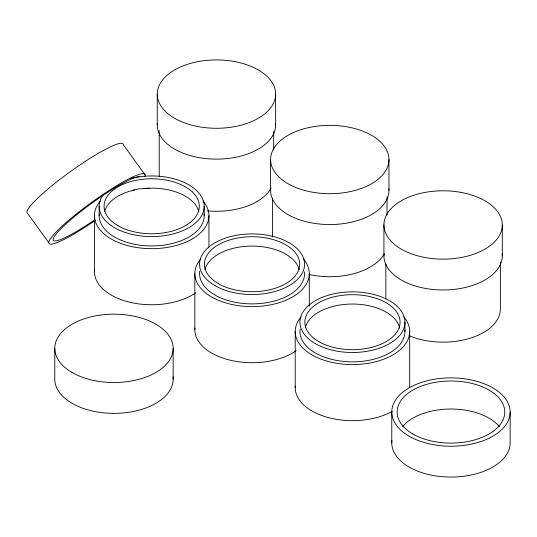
<?xml version="1.0" encoding="UTF-8"?>
<svg xmlns="http://www.w3.org/2000/svg" width="537" height="537" viewBox="0 0 537 537"><rect width="100%" height="100%" fill="white"/><g stroke="black" fill="none" stroke-linecap="round" stroke-linejoin="round"><path stroke-width="0.81" d="M132.954 190.273L138.868 188.856L151.689 188.125A47.612 27.488 0 0 1 198.797 211.632M145.225 175.096L123.342 144.768A59.184 8.391 -35.8 0 0 74.958 168.363A59.184 8.391 -35.8 0 0 26.85 212.35L48.733 242.677M510.15 412.054L510.15 442.897A59.184 34.173 0 0 1 448.858 477.044A59.184 34.173 0 0 1 391.923 440.468M502.296 224.963A59.184 34.173 0 0 1 413.517 254.558A59.184 34.173 0 0 1 413.517 195.374A59.184 34.173 0 0 1 502.296 224.963L502.296 255.813M500.35 262.217L500.35 309.09A57.237 33.046 0 0 1 468.848 338.612A57.237 33.046 0 0 1 409.019 335.638M409.684 331.524L409.684 387.607M404.952 322.173L404.952 331.524M391.775 412.054L391.775 442.897M388.969 159.536A59.184 34.173 0 0 1 300.19 189.125A59.184 34.173 0 0 1 300.19 129.941A59.184 34.173 0 0 1 388.969 159.536L388.969 190.38M387.023 196.784L387.023 215.203M385.868 263.889L385.868 299.049M383.921 224.963L383.921 255.813M309.305 273.568L309.305 306.218M295.202 331.524L295.202 387.607M275.635 94.103A59.184 34.173 0 0 1 186.856 123.698A59.184 34.173 0 0 1 186.856 64.507A59.184 34.173 0 0 1 275.635 94.103L275.635 124.946M273.689 131.35L273.689 149.769M272.541 198.455L272.541 236.965M270.594 159.536L270.594 190.38M208.927 215.619L208.927 247.429M204.194 206.268L204.194 215.619M194.824 273.568L194.824 329.658M173.156 348.352L173.156 379.196M159.207 130.518L159.207 176.552M157.26 94.103L157.26 124.946M99.184 206.268L99.184 215.619M94.445 215.619L94.445 271.702M54.781 348.352L54.781 379.196A59.184 34.173 0 0 0 116.073 413.342A59.184 34.173 0 0 0 173.001 376.766M402.569 426.512A53.807 31.065 0 0 1 450.966 409.026A53.807 31.065 0 0 1 499.356 426.512M502.149 253.383A59.184 34.173 0 0 1 443.817 289.98A59.184 34.173 0 0 1 383.989 254.196M388.902 188.762A59.184 34.173 0 0 1 329.778 224.553A59.184 34.173 0 0 1 270.661 188.762M384.378 253.592A57.237 33.046 0 0 1 309.111 274.481M275.568 123.335A59.184 34.173 0 0 1 216.451 159.12A59.184 34.173 0 0 1 157.328 123.335M271.044 188.158A57.237 33.046 0 0 1 207.322 210.853M95.022 220.539A59.184 8.391 -35.8 0 1 48.82 241.959A59.184 8.391 -35.8 0 1 100.902 195.884A59.184 8.391 -35.8 0 1 144.977 176.344M95.089 219.559A53.807 7.632 -35.8 0 1 53.197 240.079A53.807 7.632 -35.8 0 1 89.901 204.604A53.807 7.632 -35.8 0 1 139.311 176.814M403.777 316.897A57.237 33.046 0 0 1 352.447 364.569A57.237 33.046 0 0 1 301.116 316.897M392.258 411.355A57.237 33.046 0 0 1 328.872 417.726A57.237 33.046 0 0 1 295.269 386.043M404.885 329.946A52.505 30.314 0 0 1 351.755 361.837A52.505 30.314 0 0 1 300.102 329.154M305.331 327.536A47.612 27.488 0 0 1 353.145 304.036A47.612 27.488 0 0 1 399.736 328.335M303.398 258.948A57.237 33.046 0 0 1 252.068 306.62A57.237 33.046 0 0 1 200.737 258.948M296.135 350.742A57.237 33.046 0 0 1 231.387 360.468A57.237 33.046 0 0 1 194.891 328.094M304.506 271.99A52.505 30.314 0 0 1 251.376 303.882A52.505 30.314 0 0 1 199.724 271.198M204.953 269.587A47.612 27.488 0 0 1 252.068 246.08A47.612 27.488 0 0 1 299.176 269.587M203.02 200.992A57.237 33.046 0 0 1 151.689 248.665A57.237 33.046 0 0 1 100.359 200.992M195.757 292.793A57.237 33.046 0 0 1 131.008 302.519A57.237 33.046 0 0 1 94.512 270.138M204.127 214.041A52.505 30.314 0 0 1 151.689 245.933A52.505 30.314 0 0 1 99.251 214.041M104.574 211.632A47.612 27.488 0 0 1 134.633 189.95M143.413 188.547A47.612 27.488 0 0 1 149.212 188.165M130.8 178.459A52.505 30.314 0 0 1 203.698 202.107A52.505 30.314 0 0 1 144.708 236.314A52.505 30.314 0 0 1 103.419 194.334M72.112 372.51A59.184 34.173 0 0 0 171.135 357.192A59.184 34.173 0 0 0 98.647 315.34A59.184 34.173 0 0 0 72.112 372.51M409.113 436.212A59.184 34.173 0 0 0 508.136 420.894A59.184 34.173 0 0 0 435.641 379.041A59.184 34.173 0 0 0 409.113 436.212M412.919 434.017A53.807 31.065 0 0 0 502.934 420.088A53.807 31.065 0 0 0 437.037 382.042A53.807 31.065 0 0 0 412.919 434.017M315.32 343.613A52.505 30.314 0 0 0 403.166 330.02A52.505 30.314 0 0 0 338.854 292.893A52.505 30.314 0 0 0 315.32 343.613M318.777 341.613A47.612 27.488 0 0 0 398.441 329.288A47.612 27.488 0 0 0 340.122 295.625A47.612 27.488 0 0 0 318.777 341.613M214.941 285.657A52.505 30.314 0 0 0 302.787 272.071A52.505 30.314 0 0 0 238.475 234.944A52.505 30.314 0 0 0 214.941 285.657M218.398 283.664A47.612 27.488 0 0 0 298.062 271.339A47.612 27.488 0 0 0 239.744 237.669A47.612 27.488 0 0 0 218.398 283.664M118.019 225.708A47.612 27.488 0 0 0 197.683 213.384A47.612 27.488 0 0 0 139.365 179.714A47.612 27.488 0 0 0 118.019 225.708"/></g></svg>
